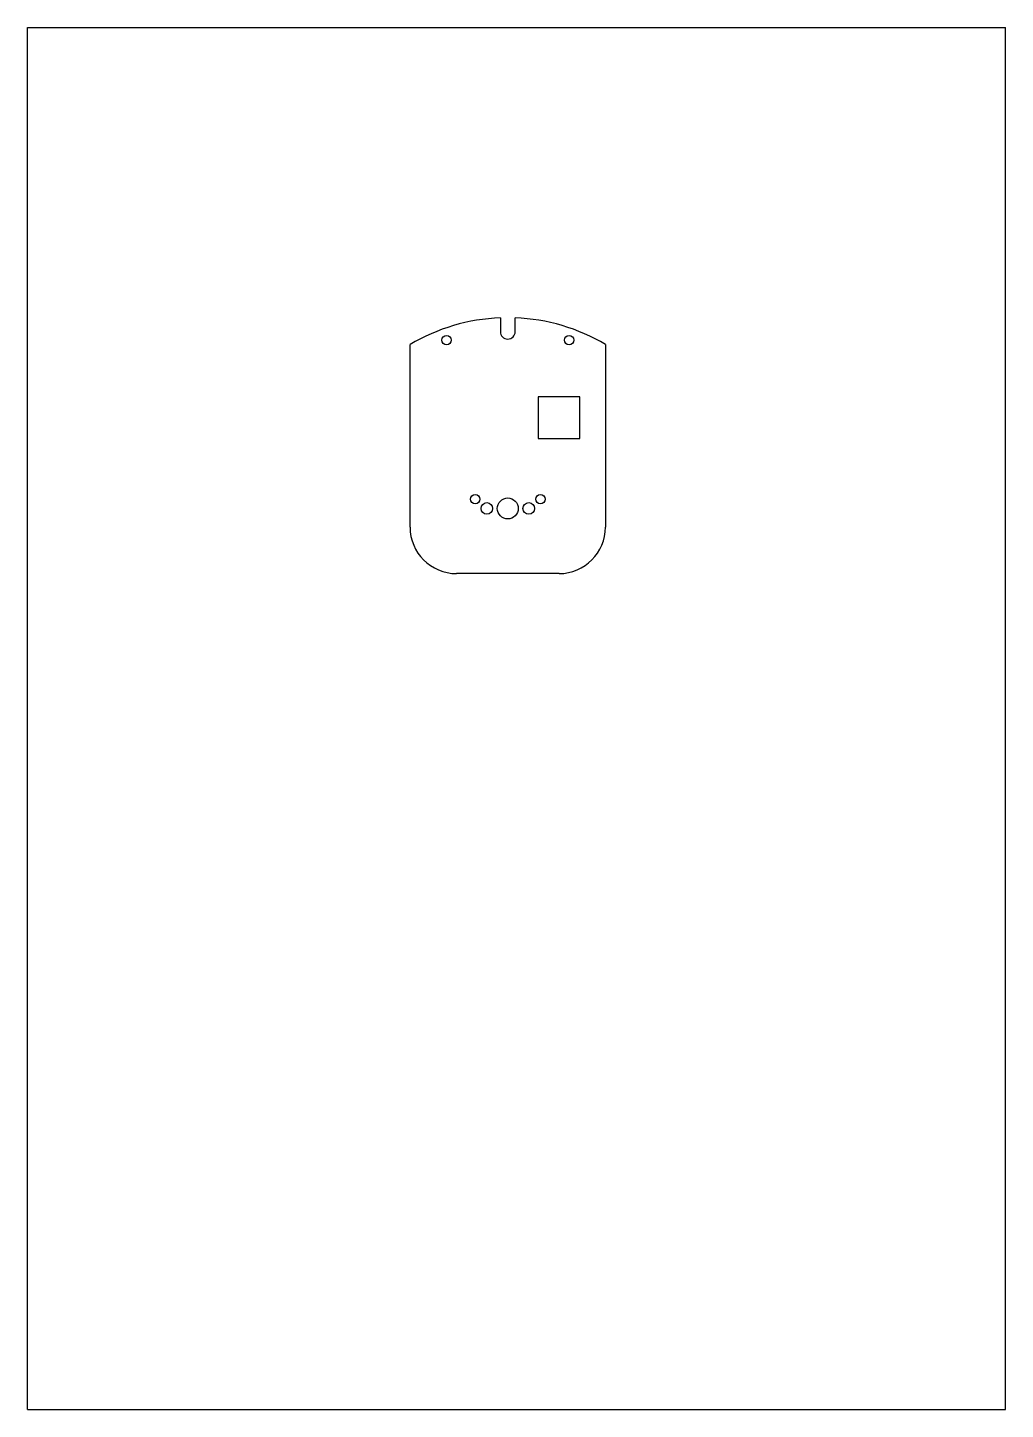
# Model space of a CAD drawing. Header units: millimetres. Extents: x 0 to 210, y 0 to 297.
import ezdxf

# ---------------------------------------------------------------- set-up
doc = ezdxf.new("R2010")
doc.units = ezdxf.units.MM
doc.header["$LTSCALE"] = 19.36
doc.layers.get('0').update_dxf_attribs({"linetype": 'CONTINUOUS'})
doc.layers.add('1__AXES', color=7, linetype='CONTINUOUS')

msp = doc.modelspace()

# ---------------------------------------------------------------- linework, layer by layer
at = {"color": 7, "linetype": 'CONTINUOUS'}
for p, q in [((0, 0), (0, 297)), ((0, 297), (210, 297)), ((210, 0), (210, 297)), ((101.53, 234.62), (101.53, 231.65)), ((104.73, 231.65), (104.73, 234.62)), ((82.13, 189.65), (82.13, 228.86)), ((124.13, 228.86), (124.13, 189.65)), ((114.13, 179.65), (92.13, 179.65)), ((0, 0), (210, 0))]:
    msp.add_line(p, q, dxfattribs=at)
msp.add_circle((103.13, 193.65), 2.25, dxfattribs=at)
for centre, radius, start, end in [((103.13, 231.65), 1.6, 180, 360), ((92.13, 189.65), 10, 180, 270), ((114.13, 189.65), 10, 270, 360)]:
    msp.add_arc(centre, radius, start, end, dxfattribs=at)
at = {"layer": '1__AXES', "color": 7, "linetype": 'CONTINUOUS'}
for p, q in [((109.63, 217.65), (109.63, 208.65)), ((118.63, 217.65), (109.63, 217.65)), ((118.63, 208.65), (118.63, 217.65)), ((109.63, 208.65), (118.63, 208.65))]:
    msp.add_line(p, q, dxfattribs=at)
for centre, radius in [((89.97, 229.83), 1), ((116.3, 229.83), 1), ((96.13, 195.65), 1), ((110.13, 195.65), 1), ((98.63, 193.65), 1.25), ((107.63, 193.65), 1.25)]:
    msp.add_circle(centre, radius, dxfattribs=at)
for start, end in [(92.2365, 120.8102), (59.1898, 87.7635)]:
    msp.add_arc((103.13, 193.65), 41, start, end, dxfattribs=at)

doc.saveas('drawing.dxf')
